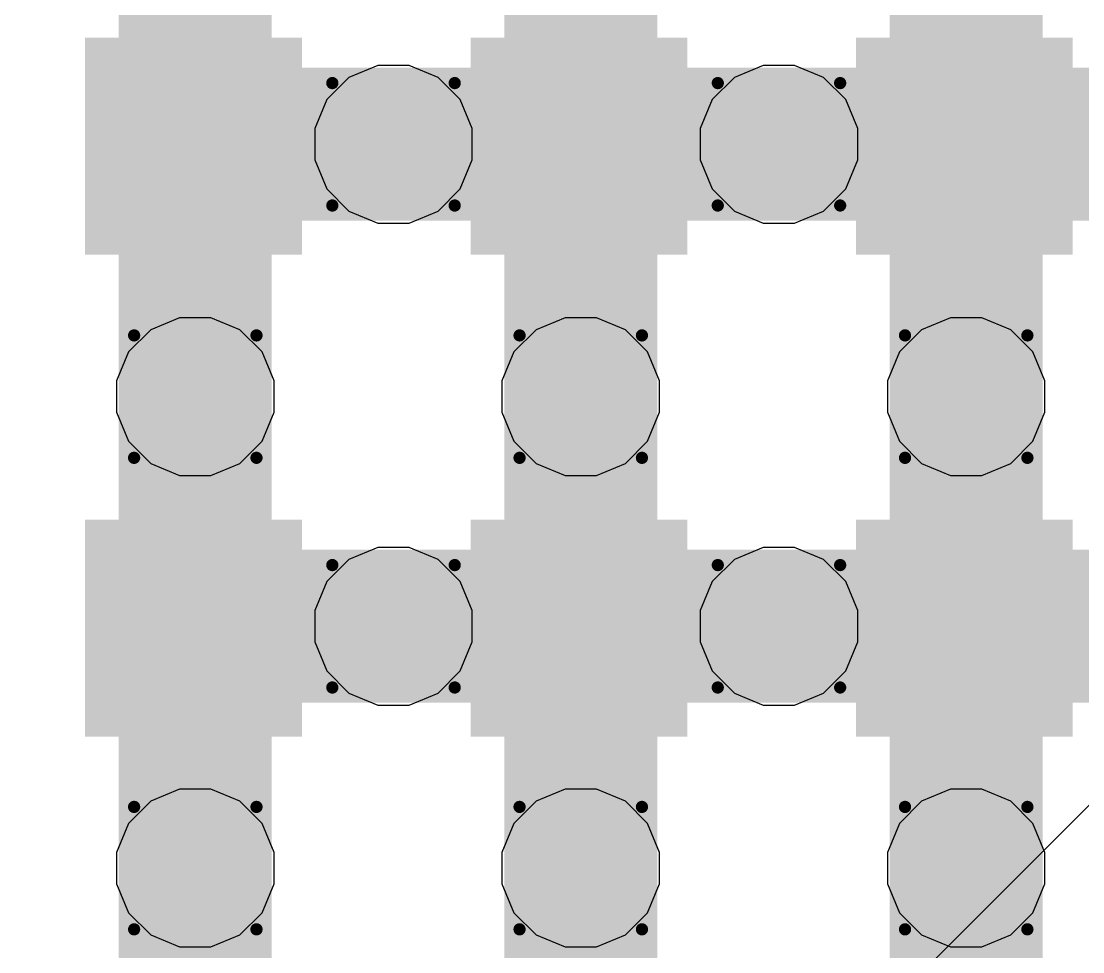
# Model space of a CAD drawing. Header units: inches. Extents: x -12 to 5355, y -7 to 5366.
# Drawn here: x 19.529 to 23.936, y 42.587 to 46.448 of the extents above; entities that cross this region are included whole.
import ezdxf

# ---------------------------------------------------------------- set-up
doc = ezdxf.new("R2010")
doc.units = ezdxf.units.IN
for name, color, linetype in [('BOTTOM LAYER', 5, 'Continuous'), ('Bottom Solder', 6, 'Continuous'), ('Drill Drawing', 1, 'Continuous'), ('GROUND1', 16, 'Continuous'), ('GROUND2', 156, 'Continuous'), ('POWER', 76, 'Continuous'), ('SIGNAL', 90, 'Continuous'), ('TOP LAYER', 1, 'Continuous'), ('Top Paste', 8, 'Continuous'), ('Top Solder', 216, 'Continuous'), ('Via Holes', 16, 'Continuous')]:
    doc.layers.add(name, color=color, linetype=linetype)

# ---------------------------------------------------------------- blocks, each defined once
blk = doc.blocks.new('14_VSON__4_3__B_16')
at = {"layer": 'Bottom Solder'}
blk.add_line((-0.3883, -2.2583), (-5340.3593, -5334.8835), dxfattribs=at)
blk = doc.blocks.new('LGA50P1600X1050X104_161N_85')
at = {"layer": 'TOP LAYER'}
for points in [[(1.6, 2.8), (1.6, 3.6), (2.4, 3.6), (2.4, 2.8)], [(3.6, 2.8), (3.6, 3.6), (4.4, 3.6), (4.4, 2.8)], [(1.6, 1.2), (1.6, 2), (2.4, 2), (2.4, 1.2)], [(3.6, 1.2), (3.6, 2), (4.4, 2), (4.4, 1.2)], [(1.6, -0.4), (1.6, 0.4), (2.4, 0.4), (2.4, -0.4)], [(3.6, -0.4), (3.6, 0.4), (4.4, 0.4), (4.4, -0.4)]]:
    blk.add_hatch(color=1, dxfattribs=at).paths.add_polyline_path(points)
at = {"layer": 'Top Paste'}
for points in [[(1.6, 2.8), (1.6, 3.6), (2.4, 3.6), (2.4, 2.8)], [(3.6, 2.8), (3.6, 3.6), (4.4, 3.6), (4.4, 2.8)], [(1.6, 1.2), (1.6, 2), (2.4, 2), (2.4, 1.2)], [(3.6, 1.2), (3.6, 2), (4.4, 2), (4.4, 1.2)], [(1.6, -0.4), (1.6, 0.4), (2.4, 0.4), (2.4, -0.4)], [(3.6, -0.4), (3.6, 0.4), (4.4, 0.4), (4.4, -0.4)]]:
    blk.add_hatch(color=8, dxfattribs=at).paths.add_polyline_path(points)
at = {"layer": 'Top Solder'}
for points in [[(1.55, 2.75), (1.55, 3.65), (2.45, 3.65), (2.45, 2.75)], [(3.55, 2.75), (3.55, 3.65), (4.45, 3.65), (4.45, 2.75)], [(1.55, 1.15), (1.55, 2.05), (2.45, 2.05), (2.45, 1.15)], [(3.55, 1.15), (3.55, 2.05), (4.45, 2.05), (4.45, 1.15)], [(1.55, -0.45), (1.55, 0.45), (2.45, 0.45), (2.45, -0.45)], [(3.55, -0.45), (3.55, 0.45), (4.45, 0.45), (4.45, -0.45)]]:
    blk.add_hatch(color=216, dxfattribs=at).paths.add_polyline_path(points)

msp = doc.modelspace()

# ---------------------------------------------------------------- hatches: boundary and pattern name
at = {"layer": 'BOTTOM LAYER'}
h = msp.add_hatch(color=5, dxfattribs=at)
edge = h.paths.add_edge_path()
edge.add_arc((21.0746, 45.9374), 0.2, 0, 360)
h = msp.add_hatch(color=5, dxfattribs=at)
edge = h.paths.add_edge_path()
edge.add_arc((22.6746, 45.9374), 0.2, 0, 360)
h = msp.add_hatch(color=5, dxfattribs=at)
edge = h.paths.add_edge_path()
edge.add_arc((20.2518, 44.8904), 0.2, 0, 360)
h = msp.add_hatch(color=5, dxfattribs=at)
edge = h.paths.add_edge_path()
edge.add_arc((21.8518, 44.8904), 0.2, 0, 360)
h = msp.add_hatch(color=5, dxfattribs=at)
edge = h.paths.add_edge_path()
edge.add_arc((23.4518, 44.8904), 0.2, 0, 360)
h = msp.add_hatch(color=5, dxfattribs=at)
edge = h.paths.add_edge_path()
edge.add_arc((21.0746, 43.9374), 0.2, 0, 360)
h = msp.add_hatch(color=5, dxfattribs=at)
edge = h.paths.add_edge_path()
edge.add_arc((22.6746, 43.9374), 0.2, 0, 360)
h = msp.add_hatch(color=5, dxfattribs=at)
edge = h.paths.add_edge_path()
edge.add_arc((20.2518, 42.9339), 0.2, 0, 360)
h = msp.add_hatch(color=5, dxfattribs=at)
edge = h.paths.add_edge_path()
edge.add_arc((21.8518, 42.9339), 0.2, 0, 360)
h = msp.add_hatch(color=5, dxfattribs=at)
edge = h.paths.add_edge_path()
edge.add_arc((23.4518, 42.9339), 0.2, 0, 360)
at = {"layer": 'GROUND1'}
h = msp.add_hatch(color=16, dxfattribs=at)
edge = h.paths.add_edge_path()
edge.add_arc((21.0746, 45.9374), 0.2, 0, 360)
h = msp.add_hatch(color=16, dxfattribs=at)
edge = h.paths.add_edge_path()
edge.add_arc((22.6746, 45.9374), 0.2, 0, 360)
h = msp.add_hatch(color=16, dxfattribs=at)
edge = h.paths.add_edge_path()
edge.add_arc((20.2518, 44.8904), 0.2, 0, 360)
h = msp.add_hatch(color=16, dxfattribs=at)
edge = h.paths.add_edge_path()
edge.add_arc((21.8518, 44.8904), 0.2, 0, 360)
h = msp.add_hatch(color=16, dxfattribs=at)
edge = h.paths.add_edge_path()
edge.add_arc((23.4518, 44.8904), 0.2, 0, 360)
h = msp.add_hatch(color=16, dxfattribs=at)
edge = h.paths.add_edge_path()
edge.add_arc((21.0746, 43.9374), 0.2, 0, 360)
h = msp.add_hatch(color=16, dxfattribs=at)
edge = h.paths.add_edge_path()
edge.add_arc((22.6746, 43.9374), 0.2, 0, 360)
h = msp.add_hatch(color=16, dxfattribs=at)
edge = h.paths.add_edge_path()
edge.add_arc((20.2518, 42.9339), 0.2, 0, 360)
h = msp.add_hatch(color=16, dxfattribs=at)
edge = h.paths.add_edge_path()
edge.add_arc((21.8518, 42.9339), 0.2, 0, 360)
h = msp.add_hatch(color=16, dxfattribs=at)
edge = h.paths.add_edge_path()
edge.add_arc((23.4518, 42.9339), 0.2, 0, 360)
at = {"layer": 'GROUND2'}
h = msp.add_hatch(color=156, dxfattribs=at)
edge = h.paths.add_edge_path()
edge.add_arc((21.0746, 45.9374), 0.2, 0, 360)
h = msp.add_hatch(color=156, dxfattribs=at)
edge = h.paths.add_edge_path()
edge.add_arc((22.6746, 45.9374), 0.2, 0, 360)
h = msp.add_hatch(color=156, dxfattribs=at)
edge = h.paths.add_edge_path()
edge.add_arc((20.2518, 44.8904), 0.2, 0, 360)
h = msp.add_hatch(color=156, dxfattribs=at)
edge = h.paths.add_edge_path()
edge.add_arc((21.8518, 44.8904), 0.2, 0, 360)
h = msp.add_hatch(color=156, dxfattribs=at)
edge = h.paths.add_edge_path()
edge.add_arc((23.4518, 44.8904), 0.2, 0, 360)
h = msp.add_hatch(color=156, dxfattribs=at)
edge = h.paths.add_edge_path()
edge.add_arc((21.0746, 43.9374), 0.2, 0, 360)
h = msp.add_hatch(color=156, dxfattribs=at)
edge = h.paths.add_edge_path()
edge.add_arc((22.6746, 43.9374), 0.2, 0, 360)
h = msp.add_hatch(color=156, dxfattribs=at)
edge = h.paths.add_edge_path()
edge.add_arc((20.2518, 42.9339), 0.2, 0, 360)
h = msp.add_hatch(color=156, dxfattribs=at)
edge = h.paths.add_edge_path()
edge.add_arc((21.8518, 42.9339), 0.2, 0, 360)
h = msp.add_hatch(color=156, dxfattribs=at)
edge = h.paths.add_edge_path()
edge.add_arc((23.4518, 42.9339), 0.2, 0, 360)
at = {"layer": 'POWER'}
h = msp.add_hatch(color=76, dxfattribs=at)
edge = h.paths.add_edge_path()
edge.add_arc((21.0746, 45.9374), 0.2, 0, 360)
h = msp.add_hatch(color=76, dxfattribs=at)
edge = h.paths.add_edge_path()
edge.add_arc((22.6746, 45.9374), 0.2, 0, 360)
h = msp.add_hatch(color=76, dxfattribs=at)
edge = h.paths.add_edge_path()
edge.add_arc((20.2518, 44.8904), 0.2, 0, 360)
h = msp.add_hatch(color=76, dxfattribs=at)
edge = h.paths.add_edge_path()
edge.add_arc((21.8518, 44.8904), 0.2, 0, 360)
h = msp.add_hatch(color=76, dxfattribs=at)
edge = h.paths.add_edge_path()
edge.add_arc((23.4518, 44.8904), 0.2, 0, 360)
h = msp.add_hatch(color=76, dxfattribs=at)
edge = h.paths.add_edge_path()
edge.add_arc((21.0746, 43.9374), 0.2, 0, 360)
h = msp.add_hatch(color=76, dxfattribs=at)
edge = h.paths.add_edge_path()
edge.add_arc((22.6746, 43.9374), 0.2, 0, 360)
h = msp.add_hatch(color=76, dxfattribs=at)
edge = h.paths.add_edge_path()
edge.add_arc((20.2518, 42.9339), 0.2, 0, 360)
h = msp.add_hatch(color=76, dxfattribs=at)
edge = h.paths.add_edge_path()
edge.add_arc((21.8518, 42.9339), 0.2, 0, 360)
h = msp.add_hatch(color=76, dxfattribs=at)
edge = h.paths.add_edge_path()
edge.add_arc((23.4518, 42.9339), 0.2, 0, 360)
at = {"layer": 'SIGNAL'}
h = msp.add_hatch(color=90, dxfattribs=at)
edge = h.paths.add_edge_path()
edge.add_arc((21.0746, 45.9374), 0.2, 0, 360)
h = msp.add_hatch(color=90, dxfattribs=at)
edge = h.paths.add_edge_path()
edge.add_arc((22.6746, 45.9374), 0.2, 0, 360)
h = msp.add_hatch(color=90, dxfattribs=at)
edge = h.paths.add_edge_path()
edge.add_arc((20.2518, 44.8904), 0.2, 0, 360)
h = msp.add_hatch(color=90, dxfattribs=at)
edge = h.paths.add_edge_path()
edge.add_arc((21.8518, 44.8904), 0.2, 0, 360)
h = msp.add_hatch(color=90, dxfattribs=at)
edge = h.paths.add_edge_path()
edge.add_arc((23.4518, 44.8904), 0.2, 0, 360)
h = msp.add_hatch(color=90, dxfattribs=at)
edge = h.paths.add_edge_path()
edge.add_arc((21.0746, 43.9374), 0.2, 0, 360)
h = msp.add_hatch(color=90, dxfattribs=at)
edge = h.paths.add_edge_path()
edge.add_arc((22.6746, 43.9374), 0.2, 0, 360)
h = msp.add_hatch(color=90, dxfattribs=at)
edge = h.paths.add_edge_path()
edge.add_arc((20.2518, 42.9339), 0.2, 0, 360)
h = msp.add_hatch(color=90, dxfattribs=at)
edge = h.paths.add_edge_path()
edge.add_arc((21.8518, 42.9339), 0.2, 0, 360)
h = msp.add_hatch(color=90, dxfattribs=at)
edge = h.paths.add_edge_path()
edge.add_arc((23.4518, 42.9339), 0.2, 0, 360)
at = {"layer": 'TOP LAYER'}
h = msp.add_hatch(color=1, dxfattribs=at)
edge = h.paths.add_edge_path()
edge.add_arc((21.0746, 45.9374), 0.2, 0, 360)
h = msp.add_hatch(color=1, dxfattribs=at)
edge = h.paths.add_edge_path()
edge.add_arc((22.6746, 45.9374), 0.2, 0, 360)
h = msp.add_hatch(color=1, dxfattribs=at)
edge = h.paths.add_edge_path()
edge.add_arc((20.2518, 44.8904), 0.2, 0, 360)
h = msp.add_hatch(color=1, dxfattribs=at)
edge = h.paths.add_edge_path()
edge.add_arc((21.8518, 44.8904), 0.2, 0, 360)
h = msp.add_hatch(color=1, dxfattribs=at)
edge = h.paths.add_edge_path()
edge.add_arc((23.4518, 44.8904), 0.2, 0, 360)
h = msp.add_hatch(color=1, dxfattribs=at)
edge = h.paths.add_edge_path()
edge.add_arc((21.0746, 43.9374), 0.2, 0, 360)
h = msp.add_hatch(color=1, dxfattribs=at)
edge = h.paths.add_edge_path()
edge.add_arc((22.6746, 43.9374), 0.2, 0, 360)
h = msp.add_hatch(color=1, dxfattribs=at)
edge = h.paths.add_edge_path()
edge.add_arc((20.2518, 42.9339), 0.2, 0, 360)
h = msp.add_hatch(color=1, dxfattribs=at)
edge = h.paths.add_edge_path()
edge.add_arc((21.8518, 42.9339), 0.2, 0, 360)
h = msp.add_hatch(color=1, dxfattribs=at)
edge = h.paths.add_edge_path()
edge.add_arc((23.4518, 42.9339), 0.2, 0, 360)
at = {"layer": 'Via Holes'}
h = msp.add_hatch(color=7, dxfattribs=at)
edge = h.paths.add_edge_path()
edge.add_arc((21.0746, 45.9374), 0.1, 0, 360)
h = msp.add_hatch(color=7, dxfattribs=at)
edge = h.paths.add_edge_path()
edge.add_arc((22.6746, 45.9374), 0.1, 0, 360)
h = msp.add_hatch(color=7, dxfattribs=at)
edge = h.paths.add_edge_path()
edge.add_arc((20.2518, 44.8904), 0.1, 0, 360)
h = msp.add_hatch(color=7, dxfattribs=at)
edge = h.paths.add_edge_path()
edge.add_arc((21.8518, 44.8904), 0.1, 0, 360)
h = msp.add_hatch(color=7, dxfattribs=at)
edge = h.paths.add_edge_path()
edge.add_arc((23.4518, 44.8904), 0.1, 0, 360)
h = msp.add_hatch(color=7, dxfattribs=at)
edge = h.paths.add_edge_path()
edge.add_arc((21.0746, 43.9374), 0.1, 0, 360)
h = msp.add_hatch(color=7, dxfattribs=at)
edge = h.paths.add_edge_path()
edge.add_arc((22.6746, 43.9374), 0.1, 0, 360)
h = msp.add_hatch(color=7, dxfattribs=at)
edge = h.paths.add_edge_path()
edge.add_arc((20.2518, 42.9339), 0.1, 0, 360)
h = msp.add_hatch(color=7, dxfattribs=at)
edge = h.paths.add_edge_path()
edge.add_arc((21.8518, 42.9339), 0.1, 0, 360)
h = msp.add_hatch(color=7, dxfattribs=at)
edge = h.paths.add_edge_path()
edge.add_arc((23.4518, 42.9339), 0.1, 0, 360)

# ---------------------------------------------------------------- linework, layer by layer
at = {"layer": 'Drill Drawing'}
for points in [[(20.8206, 46.1914, 0.0508, 0.0508, 0), (21.3286, 46.1914, 0.0508, 0.0508, 0)], [(20.8206, 45.6834, 0.0508, 0.0508, 0), (20.8206, 46.1914, 0.0508, 0.0508, 0)], [(21.3286, 45.6834, 0.0508, 0.0508, 0), (21.3286, 46.1914, 0.0508, 0.0508, 0)], [(22.4206, 46.1914, 0.0508, 0.0508, 0), (22.9286, 46.1914, 0.0508, 0.0508, 0)], [(22.4206, 45.6834, 0.0508, 0.0508, 0), (22.4206, 46.1914, 0.0508, 0.0508, 0)], [(22.9286, 45.6834, 0.0508, 0.0508, 0), (22.9286, 46.1914, 0.0508, 0.0508, 0)], [(20.8206, 45.6834, 0.0508, 0.0508, 0), (21.3286, 45.6834, 0.0508, 0.0508, 0)], [(22.4206, 45.6834, 0.0508, 0.0508, 0), (22.9286, 45.6834, 0.0508, 0.0508, 0)], [(19.9978, 45.1444, 0.0508, 0.0508, 0), (20.5058, 45.1444, 0.0508, 0.0508, 0)], [(19.9978, 44.6364, 0.0508, 0.0508, 0), (19.9978, 45.1444, 0.0508, 0.0508, 0)], [(20.5058, 44.6364, 0.0508, 0.0508, 0), (20.5058, 45.1444, 0.0508, 0.0508, 0)], [(21.5978, 45.1444, 0.0508, 0.0508, 0), (22.1058, 45.1444, 0.0508, 0.0508, 0)], [(21.5978, 44.6364, 0.0508, 0.0508, 0), (21.5978, 45.1444, 0.0508, 0.0508, 0)], [(22.1058, 44.6364, 0.0508, 0.0508, 0), (22.1058, 45.1444, 0.0508, 0.0508, 0)], [(23.1978, 45.1444, 0.0508, 0.0508, 0), (23.7058, 45.1444, 0.0508, 0.0508, 0)], [(23.1978, 44.6364, 0.0508, 0.0508, 0), (23.1978, 45.1444, 0.0508, 0.0508, 0)], [(23.7058, 44.6364, 0.0508, 0.0508, 0), (23.7058, 45.1444, 0.0508, 0.0508, 0)], [(19.9978, 44.6364, 0.0508, 0.0508, 0), (20.5058, 44.6364, 0.0508, 0.0508, 0)], [(21.5978, 44.6364, 0.0508, 0.0508, 0), (22.1058, 44.6364, 0.0508, 0.0508, 0)], [(23.1978, 44.6364, 0.0508, 0.0508, 0), (23.7058, 44.6364, 0.0508, 0.0508, 0)], [(20.8206, 44.1914, 0.0508, 0.0508, 0), (21.3286, 44.1914, 0.0508, 0.0508, 0)], [(20.8206, 43.6834, 0.0508, 0.0508, 0), (20.8206, 44.1914, 0.0508, 0.0508, 0)], [(21.3286, 43.6834, 0.0508, 0.0508, 0), (21.3286, 44.1914, 0.0508, 0.0508, 0)], [(22.4206, 44.1914, 0.0508, 0.0508, 0), (22.9286, 44.1914, 0.0508, 0.0508, 0)], [(22.4206, 43.6834, 0.0508, 0.0508, 0), (22.4206, 44.1914, 0.0508, 0.0508, 0)], [(22.9286, 43.6834, 0.0508, 0.0508, 0), (22.9286, 44.1914, 0.0508, 0.0508, 0)], [(20.8206, 43.6834, 0.0508, 0.0508, 0), (21.3286, 43.6834, 0.0508, 0.0508, 0)], [(22.4206, 43.6834, 0.0508, 0.0508, 0), (22.9286, 43.6834, 0.0508, 0.0508, 0)], [(19.9978, 43.1879, 0.0508, 0.0508, 0), (20.5058, 43.1879, 0.0508, 0.0508, 0)], [(19.9978, 42.6799, 0.0508, 0.0508, 0), (19.9978, 43.1879, 0.0508, 0.0508, 0)], [(20.5058, 42.6799, 0.0508, 0.0508, 0), (20.5058, 43.1879, 0.0508, 0.0508, 0)], [(21.5978, 43.1879, 0.0508, 0.0508, 0), (22.1058, 43.1879, 0.0508, 0.0508, 0)], [(21.5978, 42.6799, 0.0508, 0.0508, 0), (21.5978, 43.1879, 0.0508, 0.0508, 0)], [(22.1058, 42.6799, 0.0508, 0.0508, 0), (22.1058, 43.1879, 0.0508, 0.0508, 0)], [(23.1978, 43.1879, 0.0508, 0.0508, 0), (23.7058, 43.1879, 0.0508, 0.0508, 0)], [(23.1978, 42.6799, 0.0508, 0.0508, 0), (23.1978, 43.1879, 0.0508, 0.0508, 0)], [(23.7058, 42.6799, 0.0508, 0.0508, 0), (23.7058, 43.1879, 0.0508, 0.0508, 0)], [(19.9978, 42.6799, 0.0508, 0.0508, 0), (20.5058, 42.6799, 0.0508, 0.0508, 0)], [(21.5978, 42.6799, 0.0508, 0.0508, 0), (22.1058, 42.6799, 0.0508, 0.0508, 0)], [(23.1978, 42.6799, 0.0508, 0.0508, 0), (23.7058, 42.6799, 0.0508, 0.0508, 0)]]:
    msp.add_lwpolyline(points, format="xyseb", dxfattribs=at)
for points in [[(20.8079, 46.1914, 0.0254, 0.0254, 1), (20.8333, 46.1914, 0.0254, 0.0254, 1)], [(20.8079, 46.1914, 0.0254, 0.0254, 1), (20.8333, 46.1914, 0.0254, 0.0254, 1)], [(21.3159, 46.1914, 0.0254, 0.0254, 1), (21.3413, 46.1914, 0.0254, 0.0254, 1)], [(21.3159, 46.1914, 0.0254, 0.0254, 1), (21.3413, 46.1914, 0.0254, 0.0254, 1)], [(22.4079, 46.1914, 0.0254, 0.0254, 1), (22.4333, 46.1914, 0.0254, 0.0254, 1)], [(22.4079, 46.1914, 0.0254, 0.0254, 1), (22.4333, 46.1914, 0.0254, 0.0254, 1)], [(22.9159, 46.1914, 0.0254, 0.0254, 1), (22.9413, 46.1914, 0.0254, 0.0254, 1)], [(22.9159, 46.1914, 0.0254, 0.0254, 1), (22.9413, 46.1914, 0.0254, 0.0254, 1)], [(20.8079, 45.6834, 0.0254, 0.0254, 1), (20.8333, 45.6834, 0.0254, 0.0254, 1)], [(20.8079, 45.6834, 0.0254, 0.0254, 1), (20.8333, 45.6834, 0.0254, 0.0254, 1)], [(21.3159, 45.6834, 0.0254, 0.0254, 1), (21.3413, 45.6834, 0.0254, 0.0254, 1)], [(21.3159, 45.6834, 0.0254, 0.0254, 1), (21.3413, 45.6834, 0.0254, 0.0254, 1)], [(22.4079, 45.6834, 0.0254, 0.0254, 1), (22.4333, 45.6834, 0.0254, 0.0254, 1)], [(22.4079, 45.6834, 0.0254, 0.0254, 1), (22.4333, 45.6834, 0.0254, 0.0254, 1)], [(22.9159, 45.6834, 0.0254, 0.0254, 1), (22.9413, 45.6834, 0.0254, 0.0254, 1)], [(22.9159, 45.6834, 0.0254, 0.0254, 1), (22.9413, 45.6834, 0.0254, 0.0254, 1)], [(19.9851, 45.1444, 0.0254, 0.0254, 1), (20.0105, 45.1444, 0.0254, 0.0254, 1)], [(19.9851, 45.1444, 0.0254, 0.0254, 1), (20.0105, 45.1444, 0.0254, 0.0254, 1)], [(20.4931, 45.1444, 0.0254, 0.0254, 1), (20.5185, 45.1444, 0.0254, 0.0254, 1)], [(20.4931, 45.1444, 0.0254, 0.0254, 1), (20.5185, 45.1444, 0.0254, 0.0254, 1)], [(21.5851, 45.1444, 0.0254, 0.0254, 1), (21.6105, 45.1444, 0.0254, 0.0254, 1)], [(21.5851, 45.1444, 0.0254, 0.0254, 1), (21.6105, 45.1444, 0.0254, 0.0254, 1)], [(22.0931, 45.1444, 0.0254, 0.0254, 1), (22.1185, 45.1444, 0.0254, 0.0254, 1)], [(22.0931, 45.1444, 0.0254, 0.0254, 1), (22.1185, 45.1444, 0.0254, 0.0254, 1)], [(23.1851, 45.1444, 0.0254, 0.0254, 1), (23.2105, 45.1444, 0.0254, 0.0254, 1)], [(23.1851, 45.1444, 0.0254, 0.0254, 1), (23.2105, 45.1444, 0.0254, 0.0254, 1)], [(23.6931, 45.1444, 0.0254, 0.0254, 1), (23.7185, 45.1444, 0.0254, 0.0254, 1)], [(23.6931, 45.1444, 0.0254, 0.0254, 1), (23.7185, 45.1444, 0.0254, 0.0254, 1)], [(19.9851, 44.6364, 0.0254, 0.0254, 1), (20.0105, 44.6364, 0.0254, 0.0254, 1)], [(19.9851, 44.6364, 0.0254, 0.0254, 1), (20.0105, 44.6364, 0.0254, 0.0254, 1)], [(20.4931, 44.6364, 0.0254, 0.0254, 1), (20.5185, 44.6364, 0.0254, 0.0254, 1)], [(20.4931, 44.6364, 0.0254, 0.0254, 1), (20.5185, 44.6364, 0.0254, 0.0254, 1)], [(21.5851, 44.6364, 0.0254, 0.0254, 1), (21.6105, 44.6364, 0.0254, 0.0254, 1)], [(21.5851, 44.6364, 0.0254, 0.0254, 1), (21.6105, 44.6364, 0.0254, 0.0254, 1)], [(22.0931, 44.6364, 0.0254, 0.0254, 1), (22.1185, 44.6364, 0.0254, 0.0254, 1)], [(22.0931, 44.6364, 0.0254, 0.0254, 1), (22.1185, 44.6364, 0.0254, 0.0254, 1)], [(23.1851, 44.6364, 0.0254, 0.0254, 1), (23.2105, 44.6364, 0.0254, 0.0254, 1)], [(23.1851, 44.6364, 0.0254, 0.0254, 1), (23.2105, 44.6364, 0.0254, 0.0254, 1)], [(23.6931, 44.6364, 0.0254, 0.0254, 1), (23.7185, 44.6364, 0.0254, 0.0254, 1)], [(23.6931, 44.6364, 0.0254, 0.0254, 1), (23.7185, 44.6364, 0.0254, 0.0254, 1)], [(20.8079, 44.1914, 0.0254, 0.0254, 1), (20.8333, 44.1914, 0.0254, 0.0254, 1)], [(20.8079, 44.1914, 0.0254, 0.0254, 1), (20.8333, 44.1914, 0.0254, 0.0254, 1)], [(21.3159, 44.1914, 0.0254, 0.0254, 1), (21.3413, 44.1914, 0.0254, 0.0254, 1)], [(21.3159, 44.1914, 0.0254, 0.0254, 1), (21.3413, 44.1914, 0.0254, 0.0254, 1)], [(22.4079, 44.1914, 0.0254, 0.0254, 1), (22.4333, 44.1914, 0.0254, 0.0254, 1)], [(22.4079, 44.1914, 0.0254, 0.0254, 1), (22.4333, 44.1914, 0.0254, 0.0254, 1)], [(22.9159, 44.1914, 0.0254, 0.0254, 1), (22.9413, 44.1914, 0.0254, 0.0254, 1)], [(22.9159, 44.1914, 0.0254, 0.0254, 1), (22.9413, 44.1914, 0.0254, 0.0254, 1)], [(20.8079, 43.6834, 0.0254, 0.0254, 1), (20.8333, 43.6834, 0.0254, 0.0254, 1)], [(20.8079, 43.6834, 0.0254, 0.0254, 1), (20.8333, 43.6834, 0.0254, 0.0254, 1)], [(21.3159, 43.6834, 0.0254, 0.0254, 1), (21.3413, 43.6834, 0.0254, 0.0254, 1)], [(21.3159, 43.6834, 0.0254, 0.0254, 1), (21.3413, 43.6834, 0.0254, 0.0254, 1)], [(22.4079, 43.6834, 0.0254, 0.0254, 1), (22.4333, 43.6834, 0.0254, 0.0254, 1)], [(22.4079, 43.6834, 0.0254, 0.0254, 1), (22.4333, 43.6834, 0.0254, 0.0254, 1)], [(22.9159, 43.6834, 0.0254, 0.0254, 1), (22.9413, 43.6834, 0.0254, 0.0254, 1)], [(22.9159, 43.6834, 0.0254, 0.0254, 1), (22.9413, 43.6834, 0.0254, 0.0254, 1)], [(19.9851, 43.1879, 0.0254, 0.0254, 1), (20.0105, 43.1879, 0.0254, 0.0254, 1)], [(19.9851, 43.1879, 0.0254, 0.0254, 1), (20.0105, 43.1879, 0.0254, 0.0254, 1)], [(20.4931, 43.1879, 0.0254, 0.0254, 1), (20.5185, 43.1879, 0.0254, 0.0254, 1)], [(20.4931, 43.1879, 0.0254, 0.0254, 1), (20.5185, 43.1879, 0.0254, 0.0254, 1)], [(21.5851, 43.1879, 0.0254, 0.0254, 1), (21.6105, 43.1879, 0.0254, 0.0254, 1)], [(21.5851, 43.1879, 0.0254, 0.0254, 1), (21.6105, 43.1879, 0.0254, 0.0254, 1)], [(22.0931, 43.1879, 0.0254, 0.0254, 1), (22.1185, 43.1879, 0.0254, 0.0254, 1)], [(22.0931, 43.1879, 0.0254, 0.0254, 1), (22.1185, 43.1879, 0.0254, 0.0254, 1)], [(23.1851, 43.1879, 0.0254, 0.0254, 1), (23.2105, 43.1879, 0.0254, 0.0254, 1)], [(23.1851, 43.1879, 0.0254, 0.0254, 1), (23.2105, 43.1879, 0.0254, 0.0254, 1)], [(23.6931, 43.1879, 0.0254, 0.0254, 1), (23.7185, 43.1879, 0.0254, 0.0254, 1)], [(23.6931, 43.1879, 0.0254, 0.0254, 1), (23.7185, 43.1879, 0.0254, 0.0254, 1)], [(19.9851, 42.6799, 0.0254, 0.0254, 1), (20.0105, 42.6799, 0.0254, 0.0254, 1)], [(19.9851, 42.6799, 0.0254, 0.0254, 1), (20.0105, 42.6799, 0.0254, 0.0254, 1)], [(20.4931, 42.6799, 0.0254, 0.0254, 1), (20.5185, 42.6799, 0.0254, 0.0254, 1)], [(20.4931, 42.6799, 0.0254, 0.0254, 1), (20.5185, 42.6799, 0.0254, 0.0254, 1)], [(21.5851, 42.6799, 0.0254, 0.0254, 1), (21.6105, 42.6799, 0.0254, 0.0254, 1)], [(21.5851, 42.6799, 0.0254, 0.0254, 1), (21.6105, 42.6799, 0.0254, 0.0254, 1)], [(22.0931, 42.6799, 0.0254, 0.0254, 1), (22.1185, 42.6799, 0.0254, 0.0254, 1)], [(22.0931, 42.6799, 0.0254, 0.0254, 1), (22.1185, 42.6799, 0.0254, 0.0254, 1)], [(23.1851, 42.6799, 0.0254, 0.0254, 1), (23.2105, 42.6799, 0.0254, 0.0254, 1)], [(23.1851, 42.6799, 0.0254, 0.0254, 1), (23.2105, 42.6799, 0.0254, 0.0254, 1)], [(23.6931, 42.6799, 0.0254, 0.0254, 1), (23.7185, 42.6799, 0.0254, 0.0254, 1)], [(23.6931, 42.6799, 0.0254, 0.0254, 1), (23.7185, 42.6799, 0.0254, 0.0254, 1)]]:
    msp.add_lwpolyline(points, format="xyseb", close=True, dxfattribs=at)
at = {"layer": 'POWER'}
for p, q in [((21.0096, 46.2644), (20.8894, 46.2146)), ((21.1396, 46.2644), (21.0096, 46.2644)), ((21.2598, 46.2146), (21.1396, 46.2644)), ((22.6096, 46.2644), (22.4894, 46.2146)), ((22.7396, 46.2644), (22.6096, 46.2644)), ((22.8598, 46.2146), (22.7396, 46.2644)), ((20.8894, 46.2146), (20.7974, 46.1226)), ((21.3518, 46.1226), (21.2598, 46.2146)), ((22.4894, 46.2146), (22.3974, 46.1226)), ((22.9518, 46.1226), (22.8598, 46.2146)), ((20.7974, 46.1226), (20.7476, 46.0024)), ((21.4016, 46.0024), (21.3518, 46.1226)), ((22.3974, 46.1226), (22.3476, 46.0024)), ((23.0016, 46.0024), (22.9518, 46.1226)), ((20.7476, 46.0024), (20.7476, 45.8724)), ((21.4016, 45.8724), (21.4016, 46.0024)), ((22.3476, 46.0024), (22.3476, 45.8724)), ((23.0016, 45.8724), (23.0016, 46.0024)), ((20.7476, 45.8724), (20.7974, 45.7522)), ((21.3518, 45.7522), (21.4016, 45.8724)), ((22.3476, 45.8724), (22.3974, 45.7522)), ((22.9518, 45.7522), (23.0016, 45.8724)), ((20.7974, 45.7522), (20.8894, 45.6602)), ((21.2598, 45.6602), (21.3518, 45.7522)), ((22.3974, 45.7522), (22.4894, 45.6602)), ((22.8598, 45.6602), (22.9518, 45.7522)), ((20.8894, 45.6602), (21.0096, 45.6104)), ((21.1396, 45.6104), (21.2598, 45.6602)), ((22.4894, 45.6602), (22.6096, 45.6104)), ((22.7396, 45.6104), (22.8598, 45.6602)), ((21.0096, 45.6104), (21.1396, 45.6104)), ((22.6096, 45.6104), (22.7396, 45.6104)), ((20.1868, 45.2174), (20.0666, 45.1676)), ((20.3168, 45.2174), (20.1868, 45.2174)), ((20.437, 45.1676), (20.3168, 45.2174)), ((21.7868, 45.2174), (21.6666, 45.1676)), ((21.9168, 45.2174), (21.7868, 45.2174)), ((22.037, 45.1676), (21.9168, 45.2174)), ((23.3868, 45.2174), (23.2666, 45.1676)), ((23.5168, 45.2174), (23.3868, 45.2174)), ((23.637, 45.1676), (23.5168, 45.2174)), ((20.0666, 45.1676), (19.9746, 45.0756)), ((20.529, 45.0756), (20.437, 45.1676)), ((21.6666, 45.1676), (21.5746, 45.0756)), ((22.129, 45.0756), (22.037, 45.1676)), ((23.2666, 45.1676), (23.1746, 45.0756)), ((23.729, 45.0756), (23.637, 45.1676)), ((19.9746, 45.0756), (19.9248, 44.9554)), ((20.5788, 44.9554), (20.529, 45.0756)), ((21.5746, 45.0756), (21.5248, 44.9554)), ((22.1788, 44.9554), (22.129, 45.0756)), ((23.1746, 45.0756), (23.1248, 44.9554)), ((23.7788, 44.9554), (23.729, 45.0756)), ((19.9248, 44.9554), (19.9248, 44.8253)), ((20.5788, 44.8253), (20.5788, 44.9554)), ((21.5248, 44.9554), (21.5248, 44.8253)), ((22.1788, 44.8253), (22.1788, 44.9554)), ((23.1248, 44.9554), (23.1248, 44.8253)), ((23.7788, 44.8253), (23.7788, 44.9554)), ((19.9248, 44.8253), (19.9746, 44.7051)), ((20.529, 44.7051), (20.5788, 44.8253)), ((21.5248, 44.8253), (21.5746, 44.7051)), ((22.129, 44.7051), (22.1788, 44.8253)), ((23.1248, 44.8253), (23.1746, 44.7051)), ((23.729, 44.7051), (23.7788, 44.8253)), ((19.9746, 44.7051), (20.0666, 44.6132)), ((20.437, 44.6132), (20.529, 44.7051)), ((21.5746, 44.7051), (21.6666, 44.6132)), ((22.037, 44.6132), (22.129, 44.7051)), ((23.1746, 44.7051), (23.2666, 44.6132)), ((23.637, 44.6132), (23.729, 44.7051)), ((20.0666, 44.6132), (20.1868, 44.5634)), ((20.3168, 44.5634), (20.437, 44.6132)), ((21.6666, 44.6132), (21.7868, 44.5634)), ((21.9168, 44.5634), (22.037, 44.6132)), ((23.2666, 44.6132), (23.3868, 44.5634)), ((23.5168, 44.5634), (23.637, 44.6132)), ((20.1868, 44.5634), (20.3168, 44.5634)), ((21.7868, 44.5634), (21.9168, 44.5634)), ((23.3868, 44.5634), (23.5168, 44.5634)), ((21.0096, 44.2644), (20.8894, 44.2146)), ((21.1396, 44.2644), (21.0096, 44.2644)), ((21.2598, 44.2146), (21.1396, 44.2644)), ((22.6096, 44.2644), (22.4894, 44.2146)), ((22.7396, 44.2644), (22.6096, 44.2644)), ((22.8598, 44.2146), (22.7396, 44.2644)), ((20.8894, 44.2146), (20.7974, 44.1226)), ((21.3518, 44.1226), (21.2598, 44.2146)), ((22.4894, 44.2146), (22.3974, 44.1226)), ((22.9518, 44.1226), (22.8598, 44.2146)), ((20.7974, 44.1226), (20.7476, 44.0024)), ((21.4016, 44.0024), (21.3518, 44.1226)), ((22.3974, 44.1226), (22.3476, 44.0024)), ((23.0016, 44.0024), (22.9518, 44.1226)), ((20.7476, 44.0024), (20.7476, 43.8724)), ((21.4016, 43.8724), (21.4016, 44.0024)), ((22.3476, 44.0024), (22.3476, 43.8724)), ((23.0016, 43.8724), (23.0016, 44.0024)), ((20.7476, 43.8724), (20.7974, 43.7522)), ((21.3518, 43.7522), (21.4016, 43.8724)), ((22.3476, 43.8724), (22.3974, 43.7522)), ((22.9518, 43.7522), (23.0016, 43.8724)), ((20.7974, 43.7522), (20.8894, 43.6602)), ((21.2598, 43.6602), (21.3518, 43.7522)), ((22.3974, 43.7522), (22.4894, 43.6602)), ((22.8598, 43.6602), (22.9518, 43.7522)), ((20.8894, 43.6602), (21.0096, 43.6104)), ((21.1396, 43.6104), (21.2598, 43.6602)), ((22.4894, 43.6602), (22.6096, 43.6104)), ((22.7396, 43.6104), (22.8598, 43.6602)), ((21.0096, 43.6104), (21.1396, 43.6104)), ((22.6096, 43.6104), (22.7396, 43.6104)), ((20.1868, 43.2609), (20.0666, 43.2111)), ((20.3168, 43.2609), (20.1868, 43.2609)), ((20.437, 43.2111), (20.3168, 43.2609)), ((21.7868, 43.2609), (21.6666, 43.2111)), ((21.9168, 43.2609), (21.7868, 43.2609)), ((22.037, 43.2111), (21.9168, 43.2609)), ((23.3868, 43.2609), (23.2666, 43.2111)), ((23.5168, 43.2609), (23.3868, 43.2609)), ((23.637, 43.2111), (23.5168, 43.2609)), ((20.0666, 43.2111), (19.9746, 43.1191)), ((20.529, 43.1191), (20.437, 43.2111)), ((21.6666, 43.2111), (21.5746, 43.1191)), ((22.129, 43.1191), (22.037, 43.2111)), ((23.2666, 43.2111), (23.1746, 43.1191)), ((23.729, 43.1191), (23.637, 43.2111)), ((19.9746, 43.1191), (19.9248, 42.9989)), ((20.5788, 42.9989), (20.529, 43.1191)), ((21.5746, 43.1191), (21.5248, 42.9989)), ((22.1788, 42.9989), (22.129, 43.1191)), ((23.1746, 43.1191), (23.1248, 42.9989)), ((23.7788, 42.9989), (23.729, 43.1191)), ((19.9248, 42.9989), (19.9248, 42.8688)), ((20.5788, 42.8688), (20.5788, 42.9989)), ((21.5248, 42.9989), (21.5248, 42.8688)), ((22.1788, 42.8688), (22.1788, 42.9989)), ((23.1248, 42.9989), (23.1248, 42.8688)), ((23.7788, 42.8688), (23.7788, 42.9989)), ((19.9248, 42.8688), (19.9746, 42.7486)), ((20.529, 42.7486), (20.5788, 42.8688)), ((21.5248, 42.8688), (21.5746, 42.7486)), ((22.129, 42.7486), (22.1788, 42.8688)), ((23.1248, 42.8688), (23.1746, 42.7486)), ((23.729, 42.7486), (23.7788, 42.8688)), ((19.9746, 42.7486), (20.0666, 42.6566)), ((20.437, 42.6566), (20.529, 42.7486)), ((21.5746, 42.7486), (21.6666, 42.6566)), ((22.037, 42.6566), (22.129, 42.7486)), ((23.1746, 42.7486), (23.2666, 42.6566)), ((23.637, 42.6566), (23.729, 42.7486)), ((20.0666, 42.6566), (20.1868, 42.6069)), ((20.3168, 42.6069), (20.437, 42.6566)), ((21.6666, 42.6566), (21.7868, 42.6069)), ((21.9168, 42.6069), (22.037, 42.6566)), ((23.2666, 42.6566), (23.3868, 42.6069)), ((23.5168, 42.6069), (23.637, 42.6566)), ((20.1868, 42.6069), (20.3168, 42.6069)), ((21.7868, 42.6069), (21.9168, 42.6069)), ((23.3868, 42.6069), (23.5168, 42.6069))]:
    msp.add_line(p, q, dxfattribs=at)
at = {"layer": 'TOP LAYER'}
for points in [[(20.2518, 45.9376, 0.635, 0.635, 0), (20.2518, 46.9028, 0.635, 0.635, 0)], [(21.8518, 45.9376, 0.635, 0.635, 0), (21.8518, 46.9028, 0.635, 0.635, 0)], [(23.4518, 45.9376, 0.635, 0.635, 0), (23.4518, 46.9028, 0.635, 0.635, 0)], [(20.2518, 45.9376, 0.635, 0.635, 0), (21.8518, 45.9376, 0.635, 0.635, 0)], [(20.2518, 45.7852, 0.635, 0.635, 0), (20.2518, 45.9376, 0.635, 0.635, 0)], [(21.8518, 45.9376, 0.635, 0.635, 0), (23.4442, 45.9376, 0.635, 0.635, 0)], [(21.8518, 45.7852, 0.635, 0.635, 0), (21.8518, 45.9376, 0.635, 0.635, 0)], [(23.4442, 45.9376, 0.635, 0.635, 0), (23.4518, 45.9376, 0.635, 0.635, 0)], [(23.4518, 45.9376, 0.635, 0.635, 0), (24.8486, 45.9376, 0.635, 0.635, 0)], [(23.4518, 45.7852, 0.635, 0.635, 0), (23.4518, 45.9376, 0.635, 0.635, 0)], [(20.2518, 44.8904, 0.635, 0.635, 0), (20.2518, 45.7852, 0.635, 0.635, 0)], [(21.8518, 44.8904, 0.635, 0.635, 0), (21.8518, 45.7852, 0.635, 0.635, 0)], [(23.4518, 44.8904, 0.635, 0.635, 0), (23.4518, 45.7852, 0.635, 0.635, 0)], [(20.2518, 43.9376, 0.635, 0.635, 0), (20.2518, 44.8904, 0.635, 0.635, 0)], [(21.8518, 43.9376, 0.635, 0.635, 0), (21.8518, 44.8904, 0.635, 0.635, 0)], [(23.4518, 43.9376, 0.635, 0.635, 0), (23.4518, 44.8904, 0.635, 0.635, 0)], [(20.2518, 43.9376, 0.635, 0.635, 0), (21.8518, 43.9376, 0.635, 0.635, 0)], [(20.2518, 42.9339, 0.635, 0.635, 0), (20.2518, 43.9376, 0.635, 0.635, 0)], [(21.8518, 43.9376, 0.635, 0.635, 0), (23.4518, 43.9376, 0.635, 0.635, 0)], [(21.8518, 42.9339, 0.635, 0.635, 0), (21.8518, 43.9376, 0.635, 0.635, 0)], [(23.4518, 43.9376, 0.635, 0.635, 0), (24.8486, 43.9376, 0.635, 0.635, 0)], [(23.4518, 42.9339, 0.635, 0.635, 0), (23.4518, 43.9376, 0.635, 0.635, 0)], [(20.2518, 41.9376, 0.635, 0.635, 0), (20.2518, 42.9339, 0.635, 0.635, 0)], [(21.8518, 41.9376, 0.635, 0.635, 0), (21.8518, 42.9339, 0.635, 0.635, 0)], [(23.4518, 41.9376, 0.635, 0.635, 0), (23.4518, 42.9339, 0.635, 0.635, 0)]]:
    msp.add_lwpolyline(points, format="xyseb", dxfattribs=at)
for points in [[(20.093, 45.9376, 0.3175, 0.3175, 1), (20.4105, 45.9376, 0.3175, 0.3175, 1)], [(20.093, 45.9376, 0.3175, 0.3175, 1), (20.4105, 45.9376, 0.3175, 0.3175, 1)], [(20.093, 45.9376, 0.3175, 0.3175, 1), (20.4105, 45.9376, 0.3175, 0.3175, 1)], [(21.6931, 45.9376, 0.3175, 0.3175, 1), (22.0106, 45.9376, 0.3175, 0.3175, 1)], [(21.6931, 45.9376, 0.3175, 0.3175, 1), (22.0106, 45.9376, 0.3175, 0.3175, 1)], [(21.6931, 45.9376, 0.3175, 0.3175, 1), (22.0106, 45.9376, 0.3175, 0.3175, 1)], [(21.6931, 45.9376, 0.3175, 0.3175, 1), (22.0106, 45.9376, 0.3175, 0.3175, 1)], [(23.2855, 45.9376, 0.3175, 0.3175, 1), (23.6029, 45.9376, 0.3175, 0.3175, 1)], [(23.2855, 45.9376, 0.3175, 0.3175, 1), (23.6029, 45.9376, 0.3175, 0.3175, 1)], [(23.293, 45.9376, 0.3175, 0.3175, 1), (23.6105, 45.9376, 0.3175, 0.3175, 1)], [(23.293, 45.9376, 0.3175, 0.3175, 1), (23.6105, 45.9376, 0.3175, 0.3175, 1)], [(23.293, 45.9376, 0.3175, 0.3175, 1), (23.6105, 45.9376, 0.3175, 0.3175, 1)], [(23.293, 45.9376, 0.3175, 0.3175, 1), (23.6105, 45.9376, 0.3175, 0.3175, 1)], [(20.093, 45.7852, 0.3175, 0.3175, 1), (20.4105, 45.7852, 0.3175, 0.3175, 1)], [(20.093, 45.7852, 0.3175, 0.3175, 1), (20.4105, 45.7852, 0.3175, 0.3175, 1)], [(21.6931, 45.7852, 0.3175, 0.3175, 1), (22.0106, 45.7852, 0.3175, 0.3175, 1)], [(21.6931, 45.7852, 0.3175, 0.3175, 1), (22.0106, 45.7852, 0.3175, 0.3175, 1)], [(23.293, 45.7852, 0.3175, 0.3175, 1), (23.6105, 45.7852, 0.3175, 0.3175, 1)], [(23.293, 45.7852, 0.3175, 0.3175, 1), (23.6105, 45.7852, 0.3175, 0.3175, 1)], [(20.093, 44.8904, 0.3175, 0.3175, 1), (20.4105, 44.8904, 0.3175, 0.3175, 1)], [(20.093, 44.8904, 0.3175, 0.3175, 1), (20.4105, 44.8904, 0.3175, 0.3175, 1)], [(21.6931, 44.8904, 0.3175, 0.3175, 1), (22.0106, 44.8904, 0.3175, 0.3175, 1)], [(21.6931, 44.8904, 0.3175, 0.3175, 1), (22.0106, 44.8904, 0.3175, 0.3175, 1)], [(23.293, 44.8904, 0.3175, 0.3175, 1), (23.6105, 44.8904, 0.3175, 0.3175, 1)], [(23.293, 44.8904, 0.3175, 0.3175, 1), (23.6105, 44.8904, 0.3175, 0.3175, 1)], [(20.093, 43.9376, 0.3175, 0.3175, 1), (20.4105, 43.9376, 0.3175, 0.3175, 1)], [(20.093, 43.9376, 0.3175, 0.3175, 1), (20.4105, 43.9376, 0.3175, 0.3175, 1)], [(20.093, 43.9376, 0.3175, 0.3175, 1), (20.4105, 43.9376, 0.3175, 0.3175, 1)], [(21.6931, 43.9376, 0.3175, 0.3175, 1), (22.0106, 43.9376, 0.3175, 0.3175, 1)], [(21.6931, 43.9376, 0.3175, 0.3175, 1), (22.0106, 43.9376, 0.3175, 0.3175, 1)], [(21.6931, 43.9376, 0.3175, 0.3175, 1), (22.0106, 43.9376, 0.3175, 0.3175, 1)], [(21.6931, 43.9376, 0.3175, 0.3175, 1), (22.0106, 43.9376, 0.3175, 0.3175, 1)], [(23.293, 43.9376, 0.3175, 0.3175, 1), (23.6105, 43.9376, 0.3175, 0.3175, 1)], [(23.293, 43.9376, 0.3175, 0.3175, 1), (23.6105, 43.9376, 0.3175, 0.3175, 1)], [(23.293, 43.9376, 0.3175, 0.3175, 1), (23.6105, 43.9376, 0.3175, 0.3175, 1)], [(23.293, 43.9376, 0.3175, 0.3175, 1), (23.6105, 43.9376, 0.3175, 0.3175, 1)], [(20.093, 42.9339, 0.3175, 0.3175, 1), (20.4105, 42.9339, 0.3175, 0.3175, 1)], [(20.093, 42.9339, 0.3175, 0.3175, 1), (20.4105, 42.9339, 0.3175, 0.3175, 1)], [(21.6931, 42.9339, 0.3175, 0.3175, 1), (22.0106, 42.9339, 0.3175, 0.3175, 1)], [(21.6931, 42.9339, 0.3175, 0.3175, 1), (22.0106, 42.9339, 0.3175, 0.3175, 1)], [(23.293, 42.9339, 0.3175, 0.3175, 1), (23.6105, 42.9339, 0.3175, 0.3175, 1)], [(23.293, 42.9339, 0.3175, 0.3175, 1), (23.6105, 42.9339, 0.3175, 0.3175, 1)]]:
    msp.add_lwpolyline(points, format="xyseb", close=True, dxfattribs=at)

# ---------------------------------------------------------------- block references
for name, p, rotation in [('14_VSON__4_3__B_16', (14.224, 31.6), 180), ('LGA50P1600X1050X104_161N_85', (23.4442, 41.9298), 90)]:
    msp.add_blockref(name, p, dxfattribs=dict(rotation=rotation))

doc.saveas('drawing.dxf')
